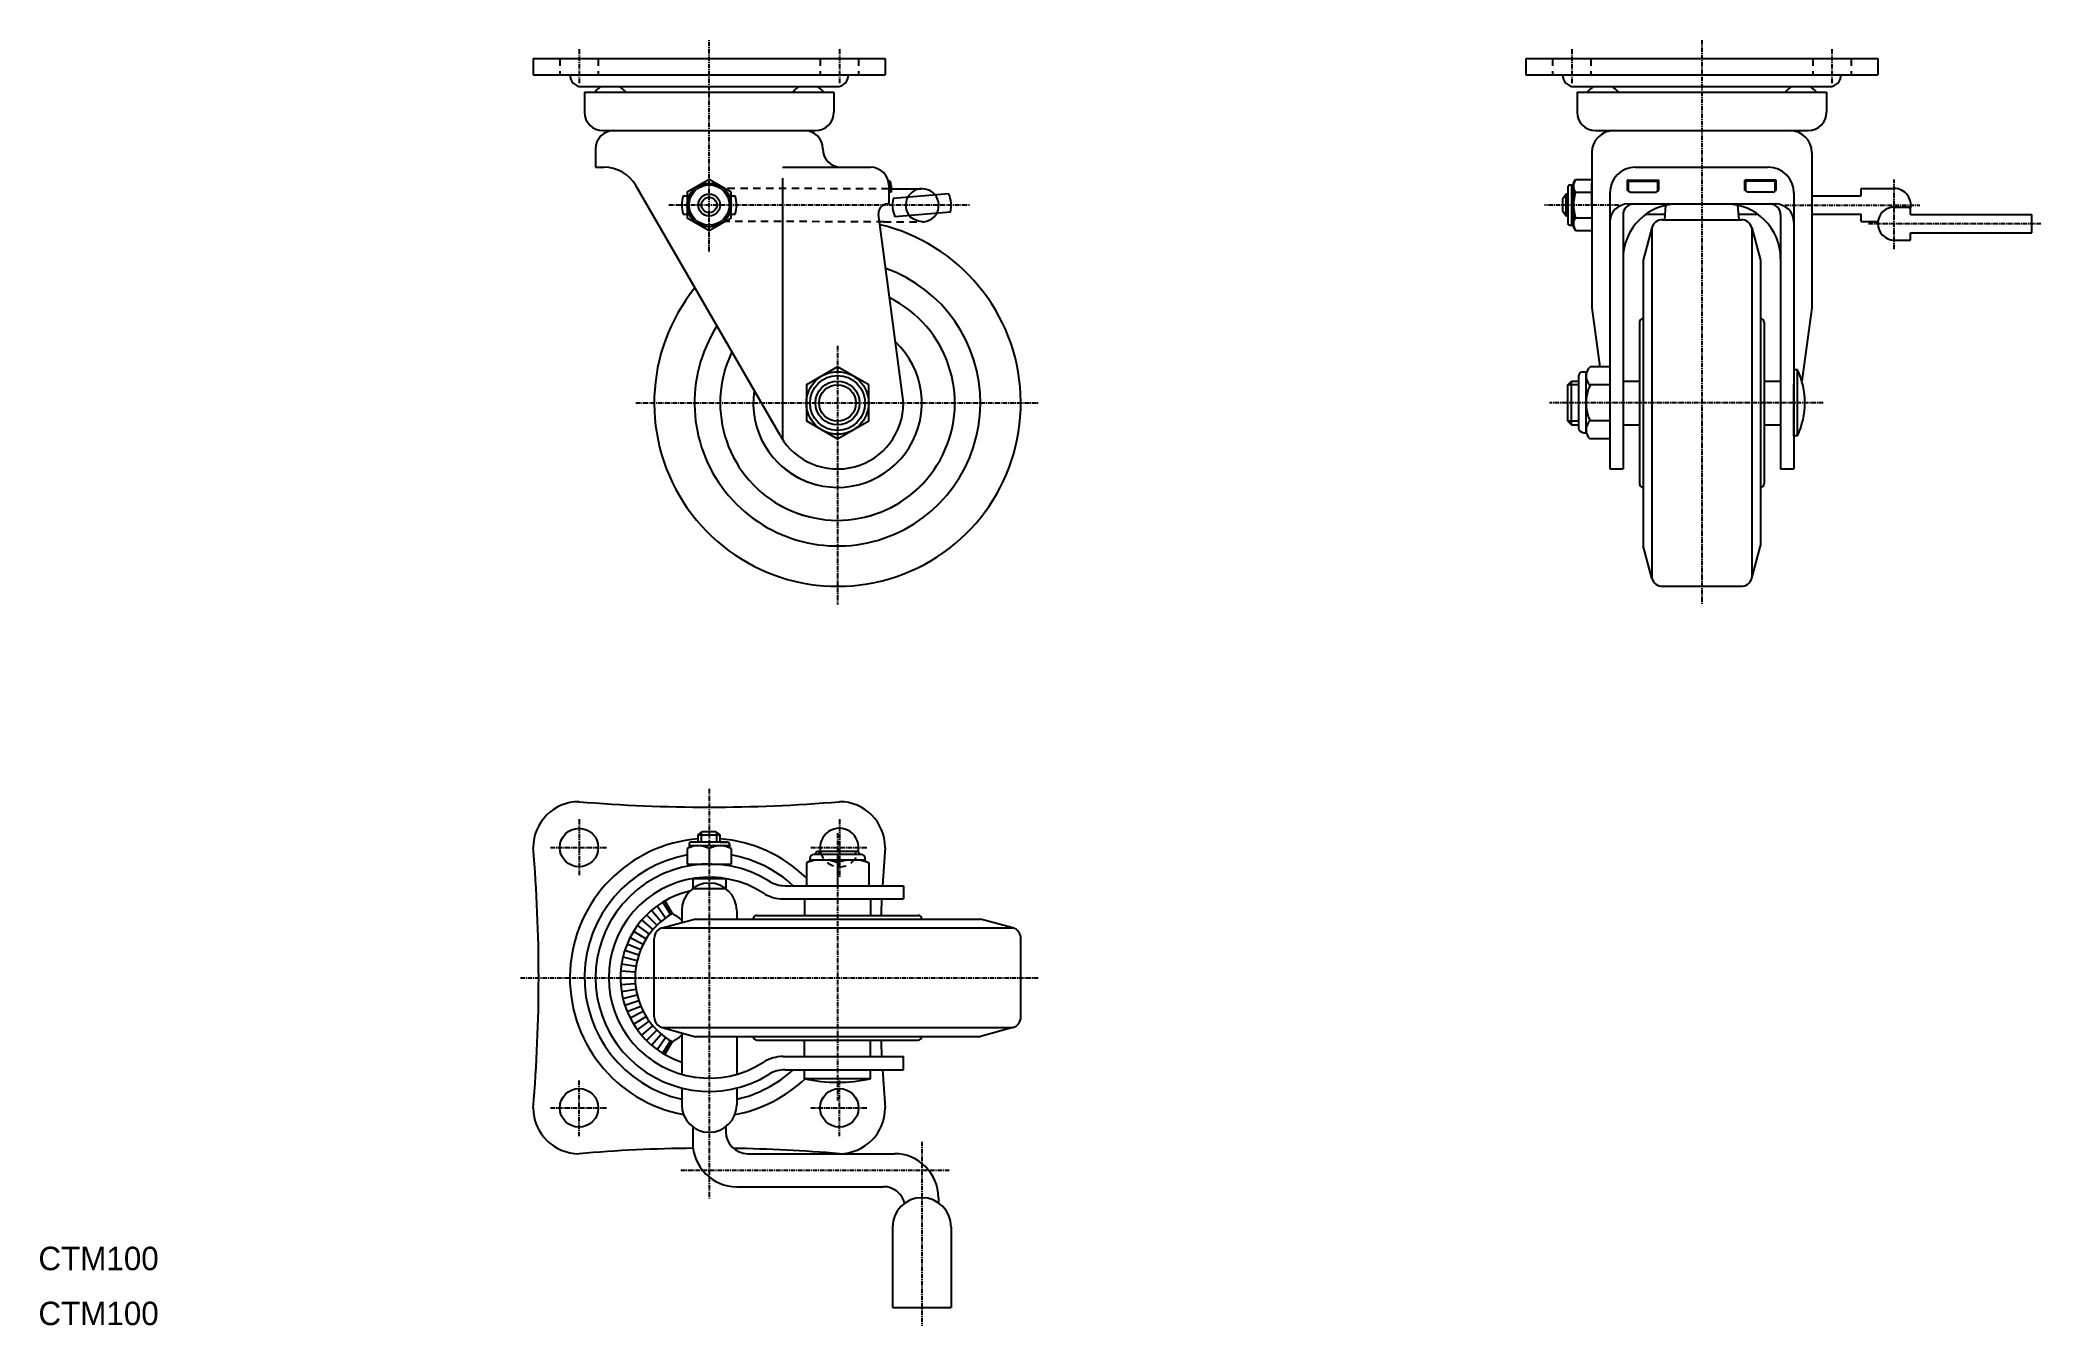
# Model space of a CAD drawing. Extents: x 0 to 546, y 0 to 351.
import ezdxf

# ---------------------------------------------------------------- set-up
doc = ezdxf.new("R2010")
doc.units = 0
doc.linetypes.add('CENTER', pattern=[2, 1.25, -0.25, 0.25, -0.25])
doc.linetypes.add('DASHED', pattern=[3.5, 2, -1.5])
doc.layers.get('0').update_dxf_attribs({"linetype": 'CONTINUOUS'})
doc.layers.add('CENTER', color=1, linetype='CENTER')

msp = doc.modelspace()

# ---------------------------------------------------------------- linework, layer by layer
at = {"color": 7, "linetype": 'CONTINUOUS'}
for p, q in [((134.96, 345.52), (230.96, 345.52)), ((134.96, 345.52), (134.96, 341.02)), ((230.96, 345.52), (230.96, 341.02)), ((405.71, 345.52), (501.71, 345.52)), ((405.71, 345.52), (405.71, 341.02)), ((501.71, 345.52), (501.71, 341.02)), ((134.96, 341.02), (230.96, 341.02)), ((405.71, 341.02), (501.71, 341.02)), ((148.16, 337.82), (217.76, 337.82)), ((148.96, 336.32), (216.96, 336.32)), ((148.96, 336.32), (148.96, 330.82)), ((216.96, 336.32), (216.96, 330.82)), ((418.91, 337.82), (488.51, 337.82)), ((419.71, 336.32), (487.71, 336.32)), ((419.71, 336.32), (419.71, 330.82)), ((487.71, 336.32), (487.71, 330.82)), ((153.96, 325.82), (211.96, 325.82)), ((424.71, 325.82), (482.71, 325.82)), ((151.96, 320.82), (151.96, 315.82)), ((213.96, 320.82), (213.96, 320.82)), ((423.71, 319.82), (423.71, 277.52)), ((483.71, 319.82), (483.71, 277.52)), ((151.96, 315.82), (154.28, 315.82)), ((202.96, 315.82), (226.96, 315.82)), ((202.96, 312.82), (202.96, 241.57)), ((232.01, 312.02), (231.81, 312.03)), ((232.01, 312.02), (231.81, 312.02)), ((418.71, 311.52), (419.27, 312.45)), ((418.71, 299.52), (418.71, 311.52)), ((419.27, 312.45), (423.71, 312.45)), ((423.71, 305.52), (423.71, 311.52)), ((433.41, 312.32), (442.01, 312.32)), ((433.71, 312.32), (433.41, 312.32)), ((433.41, 309.52), (433.41, 312.32)), ((433.71, 312.32), (441.71, 312.32)), ((433.71, 312.02), (441.71, 312.02)), ((433.71, 309.52), (433.71, 312.02)), ((435.61, 315.82), (471.81, 315.82)), ((441.71, 309.52), (441.71, 312.02)), ((442.01, 309.52), (442.01, 312.32)), ((474.01, 312.32), (465.41, 312.32)), ((465.41, 309.52), (465.41, 312.32)), ((473.71, 312.32), (465.71, 312.32)), ((473.71, 312.02), (465.71, 312.02)), ((465.71, 309.52), (465.71, 312.02)), ((473.71, 312.32), (474.01, 312.32)), ((473.71, 309.52), (473.71, 312.02)), ((474.01, 309.52), (474.01, 312.32)), ((202.37, 242.52), (162.94, 310.82)), ((175.89, 308.02), (176.96, 308.02)), ((188.96, 308.02), (190.03, 308.02)), ((231.96, 305.82), (231.66, 305.82)), ((231.96, 310.82), (231.96, 305.82)), ((231.96, 309.95), (232.26, 309.95)), ((232.26, 310.82), (232.26, 309.02)), ((232.56, 309.02), (232.26, 309.02)), ((232.56, 310.82), (232.56, 309.02)), ((232.56, 309.95), (240.68, 309.94)), ((248.32, 308.57), (233.17, 307.27)), ((416.71, 308.52), (415.84, 307.25)), ((415.84, 303.71), (415.84, 307.25)), ((416.71, 302.52), (416.71, 308.52)), ((417.17, 308.52), (416.71, 308.52)), ((417.17, 310.52), (417.17, 300.52)), ((417.67, 311.02), (418.73, 311.02)), ((418.17, 311.02), (418.17, 300.02)), ((419.24, 308.99), (423.71, 308.99)), ((428.61, 308.82), (428.61, 233.52)), ((433.41, 309.52), (433.71, 309.52)), ((433.61, 305.82), (473.81, 305.82)), ((434.21, 309.02), (441.21, 309.02)), ((441.71, 309.52), (442.01, 309.52)), ((465.71, 309.52), (465.41, 309.52)), ((473.21, 309.02), (466.21, 309.02)), ((474.01, 309.52), (473.71, 309.52)), ((478.81, 308.82), (478.81, 233.52)), ((483.71, 308.02), (497.19, 308.02)), ((497.19, 310.02), (506.21, 310.02)), ((497.19, 308.02), (497.19, 310.02)), ((175.89, 303.02), (176.96, 303.02)), ((188.96, 303.02), (190.03, 303.02)), ((235.96, 251.52), (229.18, 303)), ((248.74, 303.59), (233.6, 302.29)), ((416.71, 302.52), (415.84, 303.71)), ((417.17, 302.52), (416.71, 302.52)), ((419.24, 302.06), (423.71, 302.06)), ((432.21, 302.82), (432.21, 233.52)), ((438.49, 303.02), (443.71, 303.02)), ((443.01, 301.52), (464.42, 301.52)), ((443.58, 301.52), (443.93, 305.46)), ((443.58, 301.52), (463.85, 301.52)), ((463.85, 301.52), (463.5, 305.46)), ((463.71, 303.02), (468.94, 303.02)), ((475.21, 302.82), (475.21, 233.52)), ((483.71, 303.02), (497.19, 303.02)), ((497.19, 301.02), (497.19, 303.02)), ((497.19, 301.02), (501.75, 301.02)), ((506.21, 304.96), (510.58, 304.96)), ((510.58, 302.96), (510.58, 304.96)), ((510.58, 302.96), (543.71, 302.96)), ((543.71, 297.96), (543.71, 302.96)), ((417.67, 300.02), (418.71, 300.02)), ((418.71, 299.52), (419.27, 298.6)), ((419.27, 298.6), (423.71, 298.6)), ((440.11, 299.31), (437.71, 290.52)), ((440.11, 299.31), (440.11, 203.73)), ((467.32, 299.31), (467.32, 203.73)), ((467.32, 299.31), (469.71, 290.52)), ((506.21, 295.96), (510.58, 295.96)), ((510.58, 297.96), (543.71, 297.96)), ((510.58, 295.96), (510.58, 297.96)), ((437.71, 290.52), (437.71, 212.52)), ((469.71, 290.52), (469.71, 212.52)), ((423.71, 277.52), (425.92, 261.34)), ((436.71, 273.52), (436.71, 229.52)), ((470.71, 273.52), (470.71, 229.52)), ((483.71, 277.52), (480.98, 257.48)), ((428.61, 262.08), (428.61, 240.97)), ((417.13, 256.52), (418.13, 257.52)), ((417.13, 246.52), (417.13, 256.52)), ((418.13, 245.52), (418.13, 257.52)), ((418.13, 257.52), (420.13, 257.52)), ((420.13, 244.35), (420.13, 259.02)), ((421.13, 260.02), (422.13, 260.02)), ((422.13, 243.35), (422.13, 260.02)), ((428.61, 261.34), (423.21, 261.34)), ((432.21, 257.52), (436.71, 257.52)), ((470.71, 257.52), (475.21, 257.52)), ((478.81, 260.6), (478.81, 256.6)), ((478.81, 260.6), (478.81, 256.6)), ((479.81, 260.6), (478.81, 260.6)), ((478.81, 242.6), (478.81, 256.6)), ((479.81, 242.6), (479.81, 260.6)), ((428.61, 256.43), (423.21, 256.43)), ((428.61, 246.62), (423.21, 246.62)), ((418.13, 245.52), (420.13, 245.52)), ((428.61, 241.71), (423.21, 241.71)), ((432.21, 245.52), (436.71, 245.52)), ((470.71, 245.52), (475.21, 245.52)), ((479.81, 242.6), (478.81, 242.6)), ((428.61, 233.52), (432.21, 233.52)), ((475.21, 233.52), (478.81, 233.52)), ((440.11, 203.73), (437.71, 212.52)), ((467.32, 203.73), (469.71, 212.52)), ((443.01, 201.52), (464.42, 201.52)), ((177.46, 131.27), (177.46, 130.23)), ((187.96, 131.77), (177.96, 131.77)), ((179.96, 133.77), (181.15, 134.65)), ((179.96, 133.77), (185.96, 133.77)), ((179.96, 131.77), (179.96, 133.77)), ((181.15, 134.65), (184.69, 134.65)), ((185.96, 133.77), (184.69, 134.65)), ((185.96, 131.77), (185.96, 133.77)), ((185.96, 131.77), (187.96, 131.77)), ((188.46, 131.27), (188.46, 130.23)), ((176.96, 129.97), (176.96, 125.77)), ((176.96, 125.77), (188.96, 125.77)), ((188.46, 130.77), (177.46, 130.77)), ((179.96, 125.77), (179.96, 125.63)), ((182.96, 129.97), (182.96, 125.77)), ((185.96, 125.77), (185.96, 125.63)), ((188.96, 129.97), (188.96, 125.77)), ((210.77, 126.87), (209.46, 126.12)), ((209.46, 126.12), (209.46, 119.87)), ((210.46, 126.69), (210.46, 127.37)), ((225.14, 126.87), (210.77, 126.87)), ((224.46, 128.37), (211.46, 128.37)), ((211.96, 128.37), (211.96, 128.67)), ((211.96, 128.37), (211.96, 128.42)), ((223.46, 129.17), (212.46, 129.17)), ((217.96, 126.12), (217.96, 119.87)), ((217.96, 126.12), (217.96, 119.87)), ((223.96, 128.37), (223.96, 128.67)), ((223.96, 128.37), (223.96, 128.42)), ((225.14, 126.87), (226.46, 126.12)), ((225.46, 126.69), (225.46, 127.37)), ((226.46, 126.12), (226.46, 119.87)), ((178.46, 121.8), (187.46, 121.8)), ((178.46, 121.8), (178.46, 119.07)), ((179.96, 122.01), (179.96, 121.8)), ((185.96, 122.01), (185.96, 121.8)), ((187.46, 121.8), (187.46, 119.07)), ((170.31, 115.41), (172.4, 112)), ((170.86, 115.73), (172.86, 112.27)), ((178.46, 119.07), (187.46, 119.07)), ((203.12, 116.27), (235.96, 116.27)), ((203.64, 119.87), (235.96, 119.87)), ((208.96, 116.27), (208.96, 112.77)), ((208.96, 116.27), (208.96, 111.77)), ((226.96, 116.27), (226.96, 112.77)), ((226.96, 116.27), (226.96, 111.77)), ((235.96, 119.87), (235.96, 116.27)), ((164.56, 110.49), (167.6, 107.89)), ((165.85, 111.89), (168.67, 109.06)), ((167.24, 113.18), (169.84, 110.13)), ((168.73, 114.35), (171.08, 111.12)), ((170.17, 108.38), (178.96, 110.77)), ((175.46, 113.07), (175.46, 109.82)), ((178.96, 110.77), (256.96, 110.77)), ((190.46, 113.07), (190.46, 110.77)), ((195.96, 111.77), (239.96, 111.77)), ((265.75, 108.38), (256.96, 110.77)), ((160.6, 104.04), (164.3, 102.5)), ((161.4, 105.76), (164.96, 103.95)), ((162.32, 107.42), (165.73, 105.33)), ((163.38, 109), (166.62, 106.65)), ((167.96, 84.07), (167.96, 105.48)), ((170.17, 108.38), (265.75, 108.38)), ((267.96, 84.07), (267.96, 105.48)), ((159.06, 98.56), (163.01, 97.93)), ((159.43, 100.42), (163.32, 99.49)), ((159.94, 102.25), (163.75, 101.02)), ((158.76, 94.77), (162.76, 94.77)), ((158.83, 96.67), (162.82, 96.36)), ((158.83, 92.88), (162.82, 93.19)), ((159.06, 90.99), (163.01, 91.61)), ((159.43, 89.13), (163.32, 90.06)), ((159.94, 87.3), (163.75, 88.53)), ((160.6, 85.51), (164.3, 87.04)), ((161.4, 83.79), (164.96, 85.6)), ((162.32, 82.13), (165.73, 84.22)), ((163.38, 80.55), (166.62, 82.9)), ((164.56, 79.06), (167.6, 81.66)), ((165.85, 77.66), (168.67, 80.49)), ((167.24, 76.37), (169.84, 79.41)), ((168.73, 75.2), (171.08, 78.43)), ((170.17, 81.17), (265.75, 81.17)), ((170.17, 81.17), (178.96, 78.77)), ((170.31, 74.14), (172.4, 77.55)), ((170.86, 73.82), (172.86, 77.28)), ((175.46, 79.73), (175.46, 68.42)), ((178.96, 78.77), (256.96, 78.77)), ((190.46, 78.77), (190.46, 68.42)), ((195.96, 77.77), (239.96, 77.77)), ((208.96, 73.27), (208.96, 77.77)), ((208.96, 73.27), (208.96, 76.77)), ((226.96, 73.27), (226.96, 77.77)), ((226.96, 73.27), (226.96, 76.77)), ((265.75, 81.17), (256.96, 78.77)), ((203.12, 73.27), (235.96, 73.27)), ((235.96, 69.67), (235.96, 73.27)), ((203.64, 69.67), (235.96, 69.67)), ((208.96, 67.23), (208.96, 69.63)), ((226.96, 67.23), (208.96, 67.23)), ((226.96, 67.23), (226.96, 69.63)), ((175.46, 64.7), (175.46, 60.11)), ((190.46, 64.7), (190.46, 60.11)), ((178.46, 54.04), (178.55, 54.04)), ((178.46, 54.04), (178.46, 49.77)), ((187.36, 54.04), (187.46, 54.04)), ((187.46, 54.04), (187.46, 52.77)), ((193.46, 46.77), (233.46, 46.77)), ((190.46, 37.77), (230.46, 37.77)), ((245.46, 34.77), (245.46, 33.39)), ((232.96, 26.77), (232.96, 4.77)), ((248.96, 26.77), (248.96, 4.77)), ((232.96, 4.77), (248.96, 4.77))]:
    msp.add_line(p, q, dxfattribs=at)
at = {"color": 3, "linetype": 'DASHED'}
for p, q in [((142.21, 345.52), (142.21, 341.02)), ((152.71, 345.52), (152.71, 341.02)), ((213.21, 345.52), (213.21, 341.02)), ((223.71, 345.52), (223.71, 341.02)), ((412.96, 345.52), (412.96, 341.02)), ((423.46, 345.52), (423.46, 341.02)), ((483.96, 345.52), (483.96, 341.02)), ((494.46, 345.52), (494.46, 341.02)), ((231.96, 309.95), (187.51, 310.02)), ((230.55, 300.95), (186.99, 301.02)), ((230.55, 300.95), (241.52, 300.94))]:
    msp.add_line(p, q, dxfattribs=at)
at = {"color": 3, "linetype": 'CONTINUOUS'}
for p, q in [((417.17, 307.62), (416.09, 307.62)), ((417.17, 303.42), (416.05, 303.42)), ((420.13, 256.52), (417.13, 256.52)), ((420.13, 246.52), (417.13, 246.52)), ((180.86, 131.77), (180.86, 134.44)), ((185.06, 131.77), (185.06, 134.39)), ((212.96, 128.37), (212.96, 129.17))]:
    msp.add_line(p, q, dxfattribs=at)
for p, q in [((417.13, 246.52), (418.13, 245.52)), ((448.36, 201.52), (448.36, 201.52))]:
    msp.add_line(p, q)
at = {"color": 3}
msp.add_line((222.96, 128.37), (222.96, 129.17), dxfattribs=at)
at = {"color": 7, "linetype": 'CONTINUOUS'}
for points in [[(188.96, 308.99), (182.96, 312.45), (176.96, 308.99), (176.96, 302.06), (182.96, 298.6), (188.96, 302.06)], [(226.46, 256.43), (217.96, 261.34), (209.46, 256.43), (209.46, 246.62), (217.96, 241.71), (226.46, 246.62)]]:
    msp.add_lwpolyline(points, close=True, dxfattribs=at)
for centre, radius in [((182.96, 305.52), 6), ((182.96, 305.52), 5.5), ((182.96, 305.52), 3), ((217.96, 251.52), 8.5), ((217.96, 251.52), 7.5), ((217.96, 251.52), 6), ((147.46, 130.27), 5.25), ((147.46, 59.27), 5.25), ((218.46, 59.27), 5.25)]:
    msp.add_circle(centre, radius, dxfattribs=at)
at = {"color": 3, "linetype": 'CONTINUOUS'}
for centre, radius in [((182.96, 305.52), 2.1), ((217.96, 251.52), 5)]:
    msp.add_circle(centre, radius, dxfattribs=at)
at = {"color": 7, "linetype": 'CONTINUOUS'}
for centre, radius, start, end in [((148.16, 341.02), 3.2, 180, 270), ((217.76, 341.02), 3.2, 270, 0), ((418.91, 341.02), 3.2, 180, 270), ((488.51, 341.02), 3.2, 270, 0), ((155.96, 333.52), 5, 120.6834, 145.9442), ((155.96, 333.52), 5, 34.0558, 59.3166), ((209.96, 333.52), 5, 120.6834, 145.9442), ((209.96, 333.52), 5, 34.0558, 59.3166), ((426.71, 333.52), 5, 120.6834, 145.9442), ((426.71, 333.52), 5, 34.0558, 59.3166), ((480.71, 333.52), 5, 120.6834, 145.9442), ((480.71, 333.52), 5, 34.0558, 59.3166), ((153.96, 330.82), 5, 180, 270), ((211.96, 330.82), 5, 270, 0), ((424.71, 330.82), 5, 180, 270), ((482.71, 330.82), 5, 270, 0), ((156.96, 320.82), 5, 90, 180), ((208.96, 320.82), 5, 0, 90), ((429.71, 319.82), 6, 90, 180), ((477.71, 319.82), 6, 0, 90), ((218.96, 320.82), 5, 180, 270), ((154.28, 305.82), 10, 30, 90), ((226.96, 310.82), 5, 0, 90), ((231.74, 311.22), 0.5, 4.7802, 73.9101), ((232.01, 311.52), 0.5, 7.889, 90), ((226.96, 310.82), 5.3, 0, 4.7802), ((226.96, 310.82), 5.6, 0, 7.889), ((421.75, 310.7), 3.04, 144.7761, 214.2533), ((435.61, 308.82), 7, 90, 180), ((471.81, 308.82), 7, 0, 90), ((182.96, 305.52), 7.5, 160.5288, 199.4712), ((182.96, 305.52), 7.5, 340.5288, 19.4712), ((231.66, 303.32), 2.5, 90, 187.5), ((241, 305.44), 8.04, 166.8412, 203.0556), ((241.06, 305.44), 4.52, 275.8104, 223.8945), ((240.93, 305.44), 8.03, 346.69, 22.9665), ((417.67, 310.52), 0.5, 90, 180), ((430.27, 305.52), 11.56, 162.5592, 197.4408), ((433.61, 300.82), 5, 90, 180), ((447.21, 290.82), 15, 90, 180), ((435.21, 302.82), 3, 90, 180), ((434.21, 309.52), 0.5, 180, 270), ((441.21, 309.52), 0.5, 270, 0), ((460.21, 290.82), 15, 360, 90), ((466.21, 309.52), 0.5, 180, 270), ((472.21, 302.82), 3, 0, 90), ((473.21, 309.52), 0.5, 270, 0), ((473.81, 300.82), 5, 0, 90), ((506.21, 305.52), 4.5, 345.9172, 90), ((241.84, 307.55), 6.61, 232.4606, 267.2443), ((417.67, 300.52), 0.5, 180, 270), ((421.75, 300.35), 3.04, 145.7467, 215.2239), ((443.01, 298.52), 3, 90, 164.7449), ((464.42, 298.52), 3, 15.2551, 90), ((506.21, 300.46), 4.5, 90, 270), ((217.96, 251.52), 50, 141.1002, 76.5888), ((217.96, 251.52), 39, 147.4864, 70.2683), ((217.96, 251.52), 32, 154.2289, 63.604), ((437.71, 273.52), 1, 90, 180), ((469.71, 273.52), 1, 0, 90), ((217.96, 251.52), 23, 171.5, 46.6121), ((421.13, 259.02), 1, 90, 180), ((425.45, 258.88), 3.33, 132.444, 227.556), ((460.56, 251.6), 21.25, 334.9424, 25.0576), ((217.96, 251.52), 18, 210, 0), ((433.68, 251.52), 11.56, 154.8847, 205.1153), ((425.45, 244.16), 3.33, 132.444, 227.556), ((421.81, 245.2), 1.88, 206.9812, 279.7985), ((437.71, 229.52), 1, 180, 270), ((469.71, 229.52), 1, 270, 0), ((443.01, 204.52), 3, 195.2551, 270), ((464.42, 204.52), 3, 270, 344.7449), ((147.46, 130.27), 12.5, 90, 180), ((182.96, 562.11), 420.83, 265.161, 274.839), ((218.46, 130.27), 12.5, 0, 90), ((182.96, 94.77), 38, 94.5281, 259.3819), ((177.96, 131.27), 0.5, 90, 180), ((182.96, 94.77), 38, 45.7837, 85.4719), ((187.96, 131.27), 0.5, 360, 90), ((218.46, 130.27), 5.25, 347.7143, 192.0944), ((-284.38, 94.77), 420.83, 355.161, 4.839), ((182.96, 94.77), 34, 100.1642, 257.2564), ((182.96, 94.77), 31, 58.1562, 301.8438), ((179.96, 124.77), 6, 60, 120), ((185.96, 124.77), 6, 60, 120), ((182.96, 94.77), 34, 47.5813, 79.8358), ((213.71, 114.6), 12.28, 69.7438, 110.2562), ((211.46, 127.37), 1, 90, 180), ((212.46, 128.67), 0.5, 90, 180), ((222.21, 114.6), 12.28, 69.7438, 110.2562), ((223.46, 128.67), 0.5, 0, 90), ((224.46, 127.37), 1, 360, 90), ((650.29, 94.77), 420.83, 175.161, 176.5806), ((182.96, 94.77), 27.4, 57.3781, 302.6219), ((182.96, 113.07), 7.5, 0, 180), ((203.64, 128.07), 8.2, 238.1562, 270), ((182.96, 94.77), 24.2, 102.6323, 251.9457), ((203.12, 126.27), 10, 237.3781, 270), ((650.29, 94.77), 420.83, 177.0715, 177.6848), ((182.96, 94.77), 20.2, 120, 240), ((162.76, 94.77), 20.2, 51.0448, 60), ((195.96, 110.77), 1, 90, 180), ((239.96, 110.77), 1, 0, 90), ((170.96, 105.48), 3, 105.2551, 180), ((264.96, 105.48), 3, 0, 74.7449), ((170.96, 84.07), 3, 180, 254.7449), ((264.96, 84.07), 3, 285.2551, 0), ((162.76, 94.77), 20.2, 300, 308.9552), ((195.96, 78.77), 1, 180, 270), ((650.29, 94.77), 420.83, 182.3152, 182.9285), ((239.96, 78.77), 1, 270, 0), ((203.12, 63.27), 10, 90, 122.6219), ((182.96, 94.77), 38, 280.6181, 313.477), ((182.96, 94.77), 34, 282.7436, 312.4187), ((203.64, 61.47), 8.2, 90, 121.8438), ((217.96, 107.23), 41, 257.3196, 282.6804), ((650.29, 94.77), 420.83, 183.4194, 184.839), ((182.96, 60.11), 7.5, 180, 0), ((147.46, 59.27), 12.5, 180, 270), ((218.46, 59.27), 12.5, 270, 0), ((190.46, 49.77), 12, 180, 270), ((193.46, 52.77), 6, 180, 270), ((182.96, -372.56), 420.83, 90.5995, 94.839), ((182.96, -372.56), 420.83, 85.161, 89.1027), ((233.46, 34.77), 12, 0, 90), ((230.46, 31.77), 6, 14.3167, 90), ((240.96, 26.77), 8, 0, 180)]:
    msp.add_arc(centre, radius, start, end, dxfattribs=at)
for radius, start, end in [(23, 224.5886, 255.4114), (32, 223.8226, 256.1774), (32, 283.8226, 316.1774)]:
    msp.add_arc((217.96, 251.52), radius, start, end)
at = {"color": 3, "linetype": 'DASHED'}
msp.add_arc((218.46, 130.27), 5.25, 192.0944, 347.7143, dxfattribs=at)
at = {"layer": 'CENTER', "color": 1, "linetype": 'CENTER'}
for p, q in [((182.96, 292.82), (182.96, 350.52)), ((453.71, 350.52), (453.71, 196.52)), ((147.46, 348.02), (147.46, 338.52)), ((218.46, 348.02), (218.46, 338.52)), ((418.21, 348.02), (418.21, 338.52)), ((489.21, 348.02), (489.21, 338.52)), ((506.21, 293.46), (506.21, 312.52)), ((171.96, 305.54), (254.09, 305.54)), ((431.11, 305.52), (410.84, 305.52)), ((476.31, 305.52), (513.21, 305.52)), ((499.21, 300.46), (546.21, 300.46)), ((217.96, 267.11), (217.96, 196.52)), ((162.96, 251.52), (272.96, 251.52)), ((486.81, 251.52), (412.13, 251.52)), ((182.96, 146.27), (182.96, 34.52)), ((147.46, 138.02), (147.46, 122.52)), ((218.46, 138.02), (218.46, 122.02)), ((218.46, 138.02), (218.46, 122.02)), ((217.96, 134.17), (217.96, 61.23)), ((139.71, 130.27), (155.21, 130.27)), ((210.71, 130.27), (226.21, 130.27)), ((131.46, 94.77), (272.96, 94.77)), ((147.46, 51.52), (147.46, 67.02)), ((218.46, 51.52), (218.46, 67.02)), ((139.71, 59.27), (155.21, 59.27)), ((210.71, 59.27), (226.21, 59.27)), ((240.96, 50.03), (240.96, -0.23)), ((175.2, 42.27), (248.71, 42.27))]:
    msp.add_line(p, q, dxfattribs=at)

# ---------------------------------------------------------------- texts
for p in [(0, 14.99), (0, 0)]:
    msp.add_text('CTM100', height=6.4).set_placement(p)

doc.saveas('drawing.dxf')
